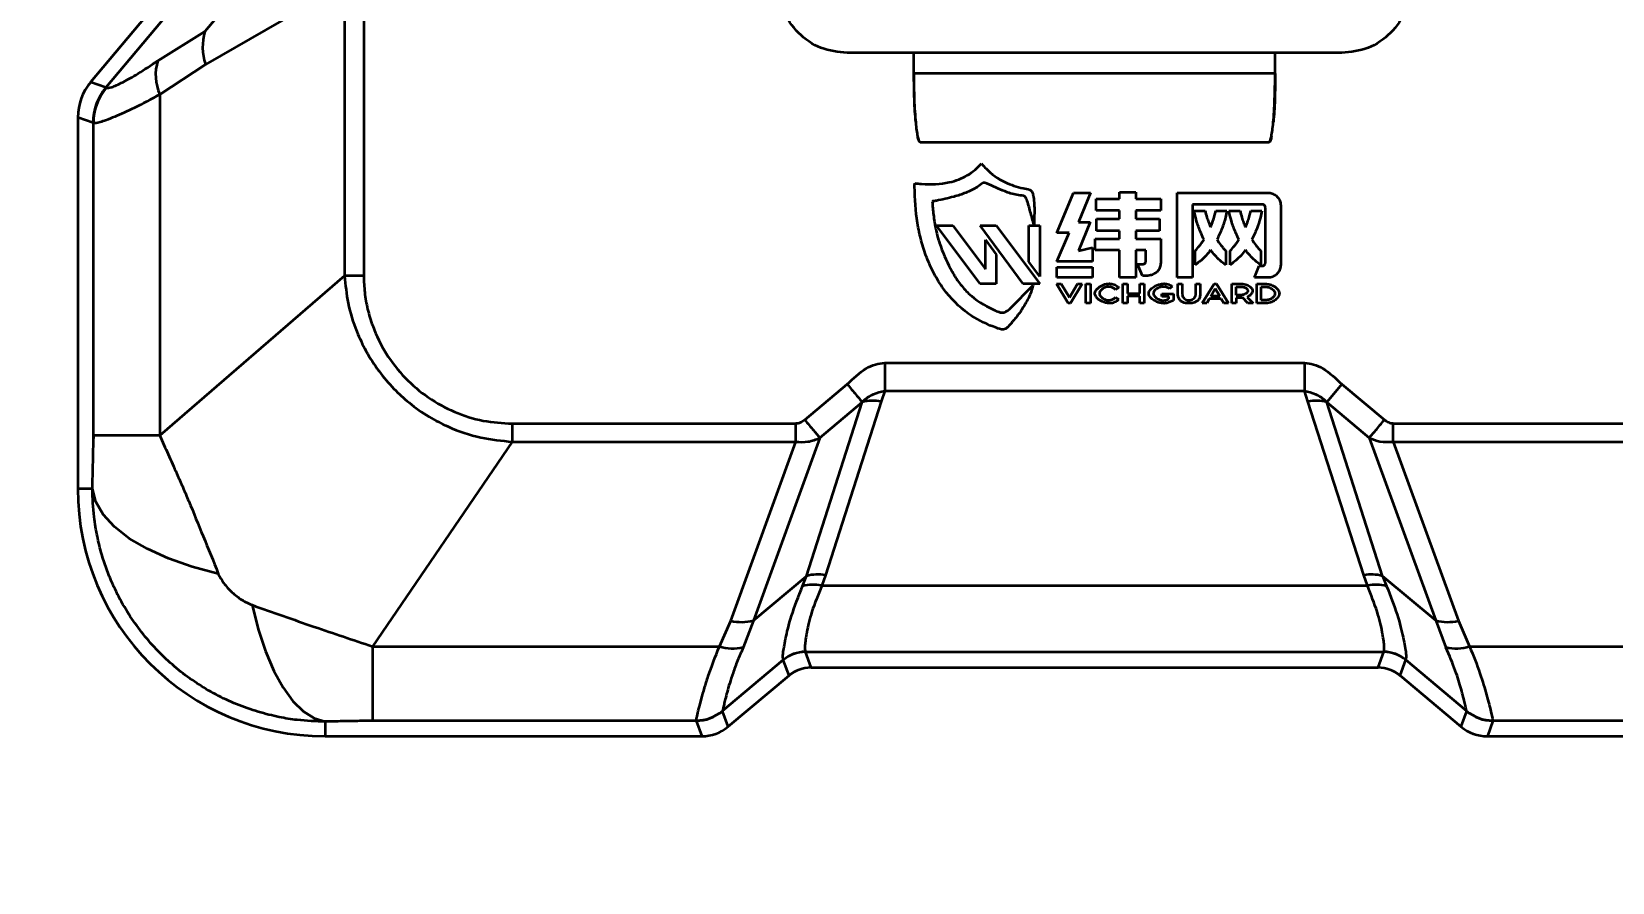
# Model space of a CAD drawing. Header units: millimetres. Extents: x 0 to 420, y 0 to 297.
# Drawn here: x 293.385 to 294.535, y 173.97 to 174.589 of the extents above; entities that cross this region are included whole.
import ezdxf

# ---------------------------------------------------------------- set-up
doc = ezdxf.new("R2010")
doc.units = ezdxf.units.MM
doc.layers.add('尺寸线层', color=150, linetype='Continuous')
doc.styles.add('SLDTEXTSTYLE2', font='TXT', dxfattribs={"width": 0.7})
doc.dimstyles.new('SLDDIMSTYLE0', dxfattribs={"dimtxt": 3.5, "dimasz": 3.302, "dimexe": 0, "dimexo": 0.0625, "dimgap": 0.875, "dimtad": 1, "dimdec": 1, "dimlfac": 100, "dimrnd": 1e-09, "dimzin": 12, "dimdsep": 46, "dimtxsty": 'SLDTEXTSTYLE2', "dimsah": 1, "dimcen": 0.09, "dimadec": 0, "dimazin": 3, "dimtfac": 1, "dimtdec": 3, "dimtofl": 0, "dimtmove": 0, "dimatfit": 3, "dimfxl": 0, "dimfrac": 2, "dimtolj": 1, "dimtzin": 12, "dimarcsym": 0})
doc.dimstyles.new('SLDDIMSTYLE2', dxfattribs={"dimtxt": 0.18, "dimasz": 3.302, "dimexe": 0, "dimexo": 0.0625, "dimgap": 0, "dimtad": 0, "dimtih": 1, "dimtoh": 1, "dimdec": 0, "dimrnd": 1e-09, "dimzin": 0, "dimdsep": 46, "dimtxsty": 'Standard', "dimsah": 1, "dimcen": 0.09, "dimadec": 0, "dimazin": 0, "dimtfac": 3.302, "dimtdec": 0, "dimtofl": 0, "dimtmove": 0, "dimatfit": 3, "dimfxl": 0, "dimfrac": 2, "dimtolj": 1, "dimtzin": 0, "dimarcsym": 0})

# ---------------------------------------------------------------- blocks, each defined once
blk = doc.blocks.new('_D')
at = {"layer": '尺寸线层'}
for p, q in [((291.9431, 202.6412), (364.6876, 202.6412)), ((363.6876, 202.6412), (363.6876, 128.5802)), ((326.1167, 128.5802), (364.6876, 128.5802))]:
    blk.add_line(p, q, dxfattribs=at)
for points in [[(363.6876, 202.6412), (363.1796, 199.3392), (364.1956, 199.3392)], [(363.6876, 128.5802), (364.1956, 131.8822), (363.1796, 131.8822)]]:
    blk.add_solid(points, dxfattribs=at)
at = {"layer": '尺寸线层', "insert": (359.1758, 158.5376), "char_height": 3.5, "attachment_point": 1, "rotation": 90, "style": 'SLDTEXTSTYLE2'}
blk.add_mtext('7406.11', dxfattribs=at)
blk = doc.blocks.new('_D_6')
at = {"layer": '尺寸线层'}
for p, q in [((91.2154, 164.9172), (91.2154, 234.1922)), ((321.3154, 165.1871), (321.3154, 234.1922)), ((321.3154, 233.1922), (91.2154, 233.1922))]:
    blk.add_line(p, q, dxfattribs=at)
for points in [[(91.2154, 233.1922), (94.5174, 232.6842), (94.5174, 233.7002)], [(321.3154, 233.1922), (318.0134, 233.7002), (318.0134, 232.6842)]]:
    blk.add_solid(points, dxfattribs=at)
at = {"layer": '尺寸线层', "insert": (205.1726, 237.704), "char_height": 3.5, "attachment_point": 1, "style": 'SLDTEXTSTYLE2'}
blk.add_mtext('23010', dxfattribs=at)
blk = doc.blocks.new('_D_7')
at = {"layer": '尺寸线层'}
for p, q in [((70.597, 160.4022), (70.597, 246.1922)), ((332.8156, 175.1167), (332.8156, 246.1922)), ((332.8156, 245.1922), (70.597, 245.1922))]:
    blk.add_line(p, q, dxfattribs=at)
for points in [[(70.597, 245.1922), (73.899, 244.6842), (73.899, 245.7002)], [(332.8156, 245.1922), (329.5136, 245.7002), (329.5136, 244.6842)]]:
    blk.add_solid(points, dxfattribs=at)
at = {"layer": '尺寸线层', "insert": (202.8758, 249.704), "char_height": 3.5, "attachment_point": 1, "style": 'SLDTEXTSTYLE2'}
blk.add_mtext('26221.85', dxfattribs=at)

msp = doc.modelspace()

# ---------------------------------------------------------------- linework, layer by layer
at = {"color": 7, "linetype": 'Continuous', "lineweight": 35}
for p, q in [((293.5488, 174.6344), (293.5108, 174.5891)), ((293.6125, 174.6237), (293.5113, 174.5652)), ((293.6125, 174.6237), (293.6125, 174.4112)), ((293.6264, 174.6237), (293.6264, 174.4112)), ((293.4725, 174.6057), (293.4277, 174.5523)), ((293.4836, 174.6017), (293.4388, 174.5483)), ((293.5108, 174.5891), (293.4765, 174.5679)), ((293.5113, 174.5652), (293.478, 174.5433)), ((294.3383, 174.5735), (293.9783, 174.5735)), ((294.0268, 174.5585), (294.0268, 174.5735)), ((294.2898, 174.5585), (294.2898, 174.5735)), ((294.2899, 174.5585), (294.2899, 174.5735)), ((293.4388, 174.5483), (293.4277, 174.5523)), ((294.2898, 174.5585), (294.0268, 174.5585)), ((293.4388, 174.5483), (293.4391, 174.5481)), ((293.478, 174.5433), (293.478, 174.295)), ((293.4183, 174.5266), (293.4183, 174.2562)), ((293.4295, 174.5226), (293.4183, 174.5266)), ((293.4295, 174.5226), (293.4297, 174.5225)), ((293.4297, 174.295), (293.4297, 174.5225)), ((294.0314, 174.5085), (294.2852, 174.5085)), ((294.2853, 174.5085), (294.2852, 174.5085)), ((294.1309, 174.4426), (294.1429, 174.4716)), ((294.1429, 174.4716), (294.1555, 174.4716)), ((294.1555, 174.4716), (294.1467, 174.4504)), ((294.1765, 174.4722), (294.1885, 174.4722)), ((294.1765, 174.4673), (294.1765, 174.4722)), ((294.1885, 174.4722), (294.1885, 174.4673)), ((294.2185, 174.4718), (294.2844, 174.4718)), ((294.2185, 174.41), (294.2185, 174.4718)), ((294.1596, 174.4589), (294.1596, 174.4673)), ((294.1596, 174.4673), (294.1765, 174.4673)), ((294.1765, 174.4589), (294.1596, 174.4589)), ((294.1765, 174.4528), (294.1765, 174.4589)), ((294.1885, 174.4673), (294.2065, 174.4673)), ((294.1885, 174.4589), (294.1885, 174.4528)), ((294.2065, 174.4589), (294.1885, 174.4589)), ((294.2065, 174.4673), (294.2065, 174.4589)), ((294.2295, 174.4633), (294.2295, 174.41)), ((294.28, 174.4633), (294.2295, 174.4633)), ((294.2307, 174.4586), (294.2389, 174.4586)), ((294.2465, 174.4586), (294.2547, 174.4586)), ((294.2561, 174.4586), (294.2643, 174.4586)), ((294.272, 174.4586), (294.2801, 174.4586)), ((294.2828, 174.4211), (294.2828, 174.4607)), ((294.2938, 174.4624), (294.2938, 174.4193)), ((294.0434, 174.448), (294.0552, 174.448)), ((294.075, 174.4055), (294.0434, 174.448)), ((294.0552, 174.448), (294.0789, 174.4161)), ((294.075, 174.448), (294.0868, 174.448)), ((294.1065, 174.4055), (294.075, 174.448)), ((294.0868, 174.448), (294.1184, 174.4055)), ((294.1105, 174.448), (294.1184, 174.448)), ((294.1105, 174.4214), (294.1105, 174.448)), ((294.1184, 174.448), (294.1184, 174.4108)), ((294.1552, 174.4504), (294.1467, 174.4295)), ((294.1467, 174.4504), (294.1552, 174.4504)), ((294.1597, 174.4528), (294.1765, 174.4528)), ((294.1597, 174.444), (294.1597, 174.4528)), ((294.1885, 174.4528), (294.2056, 174.4528)), ((294.2056, 174.4528), (294.2056, 174.444)), ((294.0789, 174.4374), (294.0868, 174.4267)), ((294.0789, 174.4161), (294.0789, 174.4374)), ((294.1398, 174.4426), (294.1309, 174.4426)), ((294.1309, 174.4217), (294.1398, 174.4426)), ((294.1588, 174.4383), (294.1765, 174.4383)), ((294.1588, 174.4299), (294.1588, 174.4383)), ((294.1765, 174.444), (294.1597, 174.444)), ((294.1765, 174.4383), (294.1765, 174.444)), ((294.1885, 174.444), (294.1885, 174.4383)), ((294.2056, 174.444), (294.1885, 174.444)), ((294.1885, 174.4383), (294.2065, 174.4383)), ((294.2065, 174.4383), (294.2065, 174.4208)), ((294.0868, 174.4267), (294.0868, 174.4055)), ((294.1467, 174.4295), (294.1569, 174.4319)), ((294.1569, 174.4319), (294.1569, 174.4217)), ((294.1765, 174.4299), (294.1588, 174.4299)), ((294.1765, 174.41), (294.1765, 174.4299)), ((294.1885, 174.4299), (294.1885, 174.41)), ((294.1957, 174.4299), (294.1885, 174.4299)), ((294.1957, 174.4222), (294.1957, 174.4299)), ((294.2316, 174.4193), (294.2316, 174.4295)), ((294.2538, 174.4295), (294.2538, 174.4193)), ((294.2571, 174.4193), (294.2571, 174.4295)), ((294.2793, 174.4295), (294.2793, 174.4193)), ((294.1184, 174.4108), (294.1105, 174.4214)), ((294.1569, 174.4217), (294.1309, 174.4217)), ((294.1309, 174.4176), (294.1569, 174.4176)), ((294.1309, 174.41), (294.1309, 174.4176)), ((294.1569, 174.4176), (294.1569, 174.41)), ((294.1897, 174.4198), (294.1931, 174.4198)), ((294.1933, 174.4114), (294.1897, 174.4198)), ((294.2747, 174.41), (294.2782, 174.4185)), ((294.2782, 174.4185), (294.28, 174.4185)), ((293.6125, 174.4112), (293.478, 174.295)), ((293.6264, 174.4112), (293.6125, 174.4112)), ((294.0868, 174.4055), (294.075, 174.4055)), ((294.1184, 174.4055), (294.1065, 174.4055)), ((294.1306, 174.4054), (294.1341, 174.4054)), ((294.1392, 174.3915), (294.1306, 174.4054)), ((294.1569, 174.41), (294.1309, 174.41)), ((294.1341, 174.4054), (294.14, 174.3955)), ((294.14, 174.3955), (294.1459, 174.4054)), ((294.1494, 174.4054), (294.1408, 174.3915)), ((294.1459, 174.4054), (294.1494, 174.4054)), ((294.152, 174.4054), (294.1553, 174.4054)), ((294.152, 174.3915), (294.152, 174.4054)), ((294.1553, 174.4054), (294.1553, 174.3915)), ((294.176, 174.4029), (294.1735, 174.4013)), ((294.1885, 174.41), (294.1765, 174.41)), ((294.179, 174.4054), (294.1822, 174.4054)), ((294.179, 174.3915), (294.179, 174.4054)), ((294.1822, 174.4054), (294.1822, 174.3985)), ((294.1914, 174.4054), (294.1945, 174.4054)), ((294.1914, 174.3985), (294.1914, 174.4054)), ((294.1971, 174.4114), (294.1933, 174.4114)), ((294.1945, 174.4054), (294.1945, 174.3915)), ((294.215, 174.4035), (294.213, 174.4019)), ((294.2295, 174.41), (294.2185, 174.41)), ((294.219, 174.4054), (294.2222, 174.4054)), ((294.219, 174.3971), (294.219, 174.4054)), ((294.2222, 174.4054), (294.2222, 174.3977)), ((294.232, 174.4054), (294.2351, 174.4054)), ((294.232, 174.3977), (294.232, 174.4054)), ((294.2351, 174.4054), (294.2351, 174.3971)), ((294.2366, 174.3915), (294.2454, 174.4054)), ((294.243, 174.3965), (294.2462, 174.402)), ((294.2454, 174.4054), (294.247, 174.4054)), ((294.2462, 174.402), (294.2494, 174.3965)), ((294.247, 174.4054), (294.2558, 174.3915)), ((294.2582, 174.4054), (294.2662, 174.4054)), ((294.2582, 174.3915), (294.2582, 174.4054)), ((294.2614, 174.3973), (294.2614, 174.4034)), ((294.2614, 174.4034), (294.2657, 174.4034)), ((294.2844, 174.41), (294.2747, 174.41)), ((294.2765, 174.4054), (294.2835, 174.4054)), ((294.2765, 174.3915), (294.2765, 174.4054)), ((294.2796, 174.3936), (294.2796, 174.4032)), ((294.2796, 174.4032), (294.2835, 174.4032)), ((294.1408, 174.3915), (294.1392, 174.3915)), ((294.1553, 174.3915), (294.152, 174.3915)), ((294.1735, 174.3955), (294.176, 174.394)), ((294.1822, 174.3915), (294.179, 174.3915)), ((294.1822, 174.3985), (294.1914, 174.3985)), ((294.1822, 174.3964), (294.1822, 174.3915)), ((294.1914, 174.3964), (294.1822, 174.3964)), ((294.1914, 174.3915), (294.1914, 174.3964)), ((294.1945, 174.3915), (294.1914, 174.3915)), ((294.2072, 174.3983), (294.2157, 174.3983)), ((294.2072, 174.3963), (294.2072, 174.3983)), ((294.2124, 174.3963), (294.2072, 174.3963)), ((294.2124, 174.3946), (294.2124, 174.3963)), ((294.2157, 174.3983), (294.2157, 174.3934)), ((294.24, 174.3915), (294.2366, 174.3915)), ((294.2418, 174.3946), (294.24, 174.3915)), ((294.2506, 174.3946), (294.2418, 174.3946)), ((294.2494, 174.3965), (294.243, 174.3965)), ((294.2524, 174.3915), (294.2506, 174.3946)), ((294.2558, 174.3915), (294.2524, 174.3915)), ((294.2614, 174.3915), (294.2582, 174.3915)), ((294.2651, 174.3973), (294.2614, 174.3973)), ((294.2614, 174.3953), (294.2614, 174.3915)), ((294.2652, 174.3953), (294.2614, 174.3953)), ((294.2699, 174.3915), (294.2661, 174.3954)), ((294.2693, 174.3958), (294.2738, 174.3915)), ((294.2738, 174.3915), (294.2699, 174.3915)), ((294.2841, 174.3915), (294.2765, 174.3915)), ((294.2838, 174.3936), (294.2796, 174.3936)), ((294.0056, 174.3479), (294.0056, 174.3276)), ((294.0056, 174.3479), (294.3111, 174.3479)), ((294.3111, 174.3479), (294.3111, 174.3276)), ((293.9474, 174.3064), (293.9784, 174.3324)), ((294.3383, 174.3324), (294.3273, 174.3193)), ((294.3383, 174.3324), (294.3693, 174.3064)), ((294.0056, 174.3276), (294.0031, 174.3199)), ((294.0056, 174.3276), (294.3111, 174.3276)), ((294.3136, 174.3199), (294.3111, 174.3276)), ((293.9487, 174.1928), (293.9893, 174.3193)), ((293.9584, 174.2933), (293.9893, 174.3193)), ((294.0031, 174.3199), (293.9624, 174.1934)), ((294.3542, 174.1934), (294.3136, 174.3199)), ((294.3273, 174.3193), (294.3583, 174.2933)), ((294.368, 174.1928), (294.3273, 174.3193)), ((293.7345, 174.3037), (293.7345, 174.2905)), ((293.7345, 174.3037), (293.9409, 174.3037)), ((293.9409, 174.2905), (293.9409, 174.3037)), ((294.3757, 174.3037), (294.5822, 174.3037)), ((293.7345, 174.2905), (293.6329, 174.1416)), ((293.7345, 174.2905), (293.9409, 174.2905)), ((293.8935, 174.1602), (293.9409, 174.2905)), ((293.9584, 174.2933), (293.91, 174.1603)), ((294.3583, 174.2933), (294.4067, 174.1603)), ((294.3757, 174.2905), (294.5822, 174.2905)), ((294.3757, 174.2905), (294.4232, 174.1602)), ((293.429, 174.2562), (293.4183, 174.2562)), ((293.91, 174.1603), (293.9487, 174.1928)), ((293.9458, 174.1855), (293.9487, 174.1928)), ((293.9624, 174.1934), (293.9598, 174.1858)), ((293.9598, 174.1858), (294.3569, 174.1858)), ((294.3569, 174.1858), (294.3542, 174.1934)), ((294.4067, 174.1603), (294.368, 174.1928)), ((294.368, 174.1928), (294.3709, 174.1855)), ((293.8853, 174.1416), (293.8935, 174.1602)), ((293.91, 174.1603), (293.9026, 174.1408)), ((294.4067, 174.1603), (294.4141, 174.1408)), ((294.4232, 174.1602), (294.4313, 174.1416)), ((293.6329, 174.1416), (293.8853, 174.1416)), ((293.6329, 174.1416), (293.6329, 174.0873)), ((293.9478, 174.1377), (294.3688, 174.1377)), ((293.9478, 174.1377), (293.9479, 174.1376)), ((293.952, 174.1262), (293.9479, 174.1376)), ((294.3647, 174.1262), (294.3688, 174.1376)), ((294.3688, 174.1377), (294.3688, 174.1376)), ((294.4313, 174.1416), (294.6837, 174.1416)), ((293.8876, 174.0947), (293.9318, 174.1317)), ((293.9318, 174.1317), (293.9318, 174.1318)), ((293.936, 174.1203), (293.9318, 174.1317)), ((293.952, 174.1262), (294.3647, 174.1262)), ((294.3807, 174.1203), (294.3848, 174.1317)), ((294.3849, 174.1318), (294.3848, 174.1317)), ((294.3848, 174.1317), (294.429, 174.0947)), ((293.8917, 174.0832), (293.936, 174.1203)), ((294.3807, 174.1203), (294.425, 174.0832)), ((293.8876, 174.0943), (293.8876, 174.0947)), ((293.8917, 174.0832), (293.8876, 174.0943)), ((294.429, 174.0943), (294.425, 174.0832)), ((294.429, 174.0947), (294.429, 174.0943)), ((293.5983, 174.0868), (293.5983, 174.0762)), ((293.8684, 174.0873), (293.6329, 174.0873)), ((293.8684, 174.0873), (293.8684, 174.0877)), ((293.8684, 174.0873), (293.8724, 174.0762)), ((294.4483, 174.0873), (294.4442, 174.0762)), ((294.4483, 174.0877), (294.4483, 174.0873)), ((294.6837, 174.0873), (294.4483, 174.0873)), ((293.5983, 174.0762), (293.8724, 174.0762)), ((294.4442, 174.0762), (294.7183, 174.0762))]:
    msp.add_line(p, q, dxfattribs=at)
at = {"color": 7, "linetype": 'Continuous', "lineweight": 35, "flags": 128}
for points in [[(293.5206, 174.1945), (293.5017, 174.1995), (293.4844, 174.2055), (293.469, 174.2125), (293.4558, 174.2202), (293.445, 174.2286), (293.4369, 174.2375), (293.4315, 174.2468), (293.429, 174.2562)], [(293.5452, 174.1717), (293.5497, 174.1541), (293.555, 174.138), (293.5611, 174.1238), (293.5678, 174.1116), (293.5749, 174.1017), (293.5825, 174.0941), (293.5904, 174.0892), (293.5983, 174.0868)]]:
    msp.add_lwpolyline(points, dxfattribs=at)
at = {"color": 7, "linetype": 'Continuous', "lineweight": 35}
for centre, radius, start, end in [((293.5493, 174.578), 0.0401, 163.9657, 198.5164), ((293.5104, 174.5576), 0.0354, 163.0377, 203.8627), ((293.4695, 174.5225), 0.0401, 140.0586, 179.9414), ((293.4698, 174.5224), 0.0401, 140.0076, 179.8731), ((293.9974, 174.2902), 0.0302, 79.2033, 105.5504), ((294.3192, 174.2902), 0.0302, 74.4498, 100.7965), ((293.5983, 174.2562), 0.18, 180, 270), ((293.9533, 174.1573), 0.0292, 77.3355, 105.0062), ((293.9568, 174.1637), 0.0302, 79.2034, 105.5503), ((294.3599, 174.1637), 0.0302, 74.4497, 100.7966), ((294.3633, 174.1573), 0.0292, 74.9938, 102.6645), ((293.9015, 174.1956), 0.0363, 257.3368, 283.5701), ((294.4152, 174.1956), 0.0363, 256.4299, 282.6632), ((293.8954, 174.1731), 0.033, 252.1572, 282.5019), ((293.9479, 174.1126), 0.025, 90.0933, 129.9643), ((293.9479, 174.1125), 0.025, 90.0586, 129.9414), ((294.3688, 174.1126), 0.025, 50.0357, 89.9067), ((294.3688, 174.1125), 0.025, 50.0586, 89.9414), ((294.4212, 174.1731), 0.033, 257.4981, 287.8428), ((293.8684, 174.1177), 0.03, 269.859, 309.7499), ((293.8683, 174.1174), 0.03, 270.0586, 309.9414), ((294.4482, 174.1177), 0.03, 230.2501, 270.141), ((294.4483, 174.1174), 0.03, 230.0586, 269.9414)]:
    msp.add_arc(centre, radius, start, end, dxfattribs=at)
for centre, major_axis, start_param, end_param in [((293.4584, 174.5266), (-0.0376, 0.0137), 5.934618, 6.631752), ((293.952, 174.1011), (-0.0086, 0.0235), 5.934618, 6.631752), ((294.3646, 174.1011), (-0.0086, -0.0235), 2.793026, 3.49016), ((293.8724, 174.1062), (-0.0103, 0.0282), 2.793026, 3.49016), ((294.4443, 174.1062), (-0.0103, -0.0282), 5.934618, 6.631752)]:
    msp.add_ellipse(centre, major_axis=major_axis, ratio=0.998448, start_param=start_param, end_param=end_param, dxfattribs=at)
for points in [[(293.9783, 174.5735), (293.9718, 174.5742), (293.9587, 174.5757), (293.9421, 174.5873), (293.9306, 174.6038), (293.9291, 174.6169), (293.9283, 174.6235)], [(294.3883, 174.6235), (294.3876, 174.6169), (294.3861, 174.6038), (294.3745, 174.5873), (294.358, 174.5757), (294.3449, 174.5742), (294.3383, 174.5735)]]:
    msp.add_open_spline(points, degree=3, dxfattribs=at)
for points, knots in [([(293.4391, 174.5481), (293.44, 174.5481), (293.4419, 174.548), (293.4505, 174.5518), (293.4619, 174.5581), (293.4716, 174.5646), (293.4765, 174.5679)], [0, 0, 0, 0, 0.267138, 0.52122, 0.755952, 1, 1, 1, 1]), ([(294.0268, 174.5585), (294.0268, 174.5521), (294.0269, 174.5424), (294.0275, 174.5307), (294.0283, 174.5208), (294.0292, 174.5137), (294.0304, 174.5092), (294.031, 174.5088), (294.0314, 174.5085)], [0, 0, 0, 0, 0.242279, 0.369203, 0.49965, 0.729414, 0.842683, 1, 1, 1, 1]), ([(294.0282, 174.5231), (294.028, 174.5256), (294.0276, 174.5307), (294.027, 174.5424), (294.0269, 174.5521), (294.0269, 174.5585)], [0, 0, 0, 0, 0.261071, 0.515092, 1, 1, 1, 1]), ([(294.2852, 174.5085), (294.2855, 174.5088), (294.2862, 174.5092), (294.2873, 174.5137), (294.2883, 174.5208), (294.289, 174.5307), (294.2896, 174.5424), (294.2897, 174.5521), (294.2898, 174.5585)], [0, 0, 0, 0, 0.157309, 0.270586, 0.50035, 0.630794, 0.757716, 1, 1, 1, 1]), ([(294.2899, 174.5585), (294.2898, 174.5521), (294.2897, 174.5424), (294.2891, 174.5307), (294.2887, 174.5256), (294.2885, 174.5231)], [0, 0, 0, 0, 0.484898, 0.738922, 1, 1, 1, 1]), ([(293.478, 174.5433), (293.4716, 174.5398), (293.459, 174.5331), (293.4442, 174.5265), (293.4332, 174.5224), (293.4309, 174.5224), (293.4297, 174.5225)], [0, 0, 0, 0, 0.245129, 0.480308, 0.739086, 1, 1, 1, 1]), ([(294.0315, 174.5085), (294.0311, 174.5087), (294.0305, 174.5092), (294.0298, 174.5118), (294.0296, 174.5129)], [0, 0, 0, 0, 0.581362, 1, 1, 1, 1]), ([(294.2872, 174.5129), (294.2869, 174.5118), (294.2863, 174.5092), (294.2856, 174.5087), (294.2853, 174.5085)], [0, 0, 0, 0, 0.4186064, 1, 1, 1, 1]), ([(294.0275, 174.4787), (294.0291, 174.4785), (294.0375, 174.4778), (294.0485, 174.478), (294.0617, 174.4819), (294.0698, 174.4866), (294.0745, 174.4915), (294.076, 174.493)], [0, 0, 0, 0, 0.095059, 0.477947, 0.614031, 0.878763, 1, 1, 1, 1]), ([(294.076, 174.493), (294.0771, 174.4918), (294.0819, 174.4863), (294.0919, 174.4789), (294.1019, 174.4762), (294.1064, 174.475)], [0, 0, 0, 0, 0.1389856, 0.6119172, 1, 1, 1, 1]), ([(294.0273, 174.4762), (294.0273, 174.4764), (294.0273, 174.4768), (294.0274, 174.4777), (294.0275, 174.4783), (294.0275, 174.4787)], [0, 0, 0, 0, 0.252501, 0.504816, 1, 1, 1, 1]), ([(294.0892, 174.3726), (294.0877, 174.3732), (294.0797, 174.3759), (294.0645, 174.3838), (294.0504, 174.398), (294.0414, 174.4127), (294.036, 174.4245), (294.032, 174.4369), (294.0283, 174.4541), (294.0277, 174.4673), (294.0273, 174.4762)], [0, 0, 0, 0, 0.03865, 0.194338, 0.392706, 0.493149, 0.593544, 0.693896, 0.794211, 1, 1, 1, 1]), ([(294.0769, 174.4787), (294.0756, 174.4777), (294.0717, 174.475), (294.0647, 174.4716), (294.0547, 174.4684), (294.0475, 174.4668), (294.0433, 174.466)], [0, 0, 0, 0, 0.137822, 0.39048, 0.642641, 1, 1, 1, 1]), ([(294.08, 174.4786), (294.0796, 174.4787), (294.0788, 174.479), (294.0779, 174.479), (294.0773, 174.4789), (294.077, 174.4788), (294.0769, 174.4787)], [0, 0, 0, 0, 0.465921, 0.719479, 0.884635, 1, 1, 1, 1]), ([(294.1067, 174.4695), (294.105, 174.4697), (294.1003, 174.4702), (294.0913, 174.4732), (294.0843, 174.4765), (294.08, 174.4786)], [0, 0, 0, 0, 0.177002, 0.501951, 1, 1, 1, 1]), ([(294.1064, 174.475), (294.1081, 174.4748), (294.1102, 174.4745), (294.1123, 174.4733), (294.1132, 174.4719), (294.1143, 174.4673), (294.1147, 174.4593), (294.1144, 174.4521), (294.1143, 174.4485)], [0, 0, 0, 0, 0.160025, 0.196998, 0.234195, 0.311686, 0.649476, 1, 1, 1, 1]), ([(294.2844, 174.4718), (294.2855, 174.4717), (294.2877, 174.4715), (294.2905, 174.4698), (294.2926, 174.4674), (294.2937, 174.4648), (294.2938, 174.463), (294.2938, 174.4624)], [0, 0, 0, 0, 0.220827, 0.440436, 0.651052, 0.864309, 1, 1, 1, 1]), ([(294.0433, 174.466), (294.0428, 174.4659), (294.0421, 174.4657), (294.0411, 174.4656), (294.0405, 174.4656), (294.0402, 174.4655)], [0, 0, 0, 0, 0.400257, 0.699592, 1, 1, 1, 1]), ([(294.0402, 174.4655), (294.0403, 174.4639), (294.0407, 174.4589), (294.0415, 174.4517), (294.043, 174.4439), (294.0442, 174.4395), (294.0448, 174.4373)], [0, 0, 0, 0, 0.174669, 0.524102, 0.761562, 1, 1, 1, 1]), ([(294.109, 174.4669), (294.1088, 174.4673), (294.1084, 174.4682), (294.1077, 174.469), (294.1071, 174.4694), (294.1068, 174.4695), (294.1067, 174.4695)], [0, 0, 0, 0, 0.414045, 0.74912, 0.885678, 1, 1, 1, 1]), ([(294.1143, 174.4485), (294.1138, 174.4501), (294.1129, 174.4533), (294.1112, 174.4594), (294.1099, 174.464), (294.109, 174.4669)], [0, 0, 0, 0, 0.261065, 0.522123, 1, 1, 1, 1]), ([(294.238, 174.4377), (294.2373, 174.4392), (294.2353, 174.4433), (294.2327, 174.4502), (294.2314, 174.4558), (294.2307, 174.4586)], [0, 0, 0, 0, 0.225098, 0.610129, 1, 1, 1, 1]), ([(294.2389, 174.4586), (294.2392, 174.457), (294.2399, 174.4541), (294.2414, 174.4502), (294.2423, 174.4478), (294.2427, 174.4466)], [0, 0, 0, 0, 0.397021, 0.698347, 1, 1, 1, 1]), ([(294.2427, 174.4466), (294.2433, 174.4482), (294.2444, 174.4509), (294.2458, 174.4549), (294.2463, 174.4574), (294.2465, 174.4586)], [0, 0, 0, 0, 0.396668, 0.697235, 1, 1, 1, 1]), ([(294.2547, 174.4586), (294.2544, 174.457), (294.2535, 174.4525), (294.2511, 174.4455), (294.2487, 174.4403), (294.2475, 174.4377)], [0, 0, 0, 0, 0.225279, 0.610555, 1, 1, 1, 1]), ([(294.2634, 174.4377), (294.2627, 174.4392), (294.2607, 174.4433), (294.258, 174.4502), (294.2568, 174.4558), (294.2561, 174.4586)], [0, 0, 0, 0, 0.225097, 0.610128, 1, 1, 1, 1]), ([(294.2643, 174.4586), (294.2647, 174.457), (294.2653, 174.4541), (294.2667, 174.4501), (294.2677, 174.4478), (294.2681, 174.4466)], [0, 0, 0, 0, 0.397481, 0.698479, 1, 1, 1, 1]), ([(294.2681, 174.4466), (294.2688, 174.4481), (294.2699, 174.4508), (294.2712, 174.4549), (294.2717, 174.4574), (294.272, 174.4586)], [0, 0, 0, 0, 0.395845, 0.696793, 1, 1, 1, 1]), ([(294.2801, 174.4586), (294.2798, 174.457), (294.2788, 174.4525), (294.2765, 174.4455), (294.2741, 174.4403), (294.2728, 174.4377)], [0, 0, 0, 0, 0.22528, 0.610558, 1, 1, 1, 1]), ([(294.2828, 174.4607), (294.2827, 174.461), (294.2827, 174.4616), (294.2822, 174.4624), (294.2815, 174.463), (294.2808, 174.4633), (294.2803, 174.4633), (294.28, 174.4633)], [0, 0, 0, 0, 0.2159086, 0.4316794, 0.6427485, 0.8361363, 1, 1, 1, 1]), ([(294.0448, 174.4373), (294.0453, 174.4358), (294.048, 174.4279), (294.0527, 174.4171), (294.0599, 174.4058), (294.0689, 174.3953), (294.0793, 174.3892), (294.0876, 174.3853), (294.0902, 174.3844), (294.0923, 174.3845), (294.0953, 174.3859), (294.1023, 174.3929), (294.1087, 174.3995), (294.1136, 174.4045)], [0, 0, 0, 0, 0.0481692, 0.2413794, 0.3378802, 0.4339156, 0.6397005, 0.6757973, 0.7018074, 0.7183687, 0.7348884, 0.7963552, 1, 1, 1, 1]), ([(294.2316, 174.4295), (294.2327, 174.4308), (294.2345, 174.4327), (294.2365, 174.4355), (294.2375, 174.4369), (294.238, 174.4377)], [0, 0, 0, 0, 0.482099, 0.740834, 1, 1, 1, 1]), ([(294.2475, 174.4377), (294.2484, 174.4363), (294.2498, 174.4342), (294.252, 174.4315), (294.2532, 174.4302), (294.2538, 174.4295)], [0, 0, 0, 0, 0.48414, 0.741719, 1, 1, 1, 1]), ([(294.2571, 174.4295), (294.2582, 174.4308), (294.2599, 174.4327), (294.2619, 174.4354), (294.2629, 174.4369), (294.2634, 174.4377)], [0, 0, 0, 0, 0.484106, 0.741689, 1, 1, 1, 1]), ([(294.2728, 174.4377), (294.2738, 174.4363), (294.2752, 174.4342), (294.2774, 174.4315), (294.2786, 174.4302), (294.2793, 174.4295)], [0, 0, 0, 0, 0.481223, 0.740091, 1, 1, 1, 1]), ([(294.2427, 174.4301), (294.2417, 174.4287), (294.2396, 174.4261), (294.2359, 174.4224), (294.233, 174.4204), (294.2316, 174.4193)], [0, 0, 0, 0, 0.322168, 0.658364, 1, 1, 1, 1]), ([(294.2538, 174.4193), (294.2524, 174.4203), (294.2497, 174.4223), (294.246, 174.4259), (294.2438, 174.4287), (294.2427, 174.4301)], [0, 0, 0, 0, 0.3238446, 0.659773, 1, 1, 1, 1]), ([(294.2681, 174.4301), (294.2671, 174.4287), (294.265, 174.4261), (294.2613, 174.4224), (294.2585, 174.4204), (294.2571, 174.4193)], [0, 0, 0, 0, 0.323586, 0.659323, 1, 1, 1, 1]), ([(294.2793, 174.4193), (294.2779, 174.4203), (294.2751, 174.4223), (294.2714, 174.4259), (294.2692, 174.4287), (294.2681, 174.4301)], [0, 0, 0, 0, 0.322508, 0.65906, 1, 1, 1, 1]), ([(294.1931, 174.4198), (294.1935, 174.4199), (294.1941, 174.4199), (294.1949, 174.4203), (294.1954, 174.4209), (294.1957, 174.4216), (294.1957, 174.422), (294.1957, 174.4222)], [0, 0, 0, 0, 0.272758, 0.457842, 0.644353, 0.8509, 1, 1, 1, 1]), ([(294.2065, 174.4208), (294.2064, 174.4197), (294.2062, 174.4176), (294.2045, 174.4148), (294.2021, 174.4127), (294.1995, 174.4116), (294.1978, 174.4115), (294.1971, 174.4114)], [0, 0, 0, 0, 0.2182785, 0.4351494, 0.6441626, 0.864466, 1, 1, 1, 1]), ([(294.28, 174.4185), (294.2804, 174.4185), (294.281, 174.4186), (294.2819, 174.4191), (294.2825, 174.4198), (294.2827, 174.4205), (294.2828, 174.421), (294.2828, 174.4211)], [0, 0, 0, 0, 0.23459, 0.46963, 0.6837, 0.878789, 1, 1, 1, 1]), ([(294.2938, 174.4193), (294.2937, 174.4183), (294.2935, 174.4161), (294.2919, 174.4134), (294.2895, 174.4112), (294.2869, 174.4101), (294.2851, 174.41), (294.2844, 174.41)], [0, 0, 0, 0, 0.217033, 0.432668, 0.640579, 0.859649, 1, 1, 1, 1]), ([(293.6125, 174.4112), (293.6132, 174.4046), (293.6145, 174.3907), (293.6203, 174.3725), (293.6281, 174.3559), (293.6371, 174.3419), (293.6478, 174.3293), (293.6599, 174.3181), (293.6732, 174.3088), (293.6906, 174.2998), (293.7109, 174.2928), (293.7268, 174.2913), (293.7345, 174.2905)], [0, 0, 0, 0, 0.105818, 0.221247, 0.303726, 0.397637, 0.486458, 0.56599, 0.660847, 0.744444, 0.877991, 1, 1, 1, 1]), ([(293.6264, 174.4112), (293.6266, 174.4072), (293.6269, 174.3991), (293.6291, 174.3869), (293.6337, 174.3717), (293.6421, 174.3543), (293.6561, 174.3366), (293.673, 174.3222), (293.6923, 174.3117), (293.7131, 174.305), (293.7274, 174.3041), (293.7345, 174.3037)], [0, 0, 0, 0, 0.070722, 0.143758, 0.21913, 0.352151, 0.485358, 0.616819, 0.745052, 0.874872, 1, 1, 1, 1]), ([(294.1136, 174.4045), (294.1131, 174.4029), (294.1119, 174.398), (294.1078, 174.3905), (294.1023, 174.3818), (294.0975, 174.3766), (294.0951, 174.374)], [0, 0, 0, 0, 0.138868, 0.417722, 0.706333, 1, 1, 1, 1]), ([(294.176, 174.394), (294.175, 174.3933), (294.1731, 174.3918), (294.1696, 174.3911), (294.1657, 174.3917), (294.1624, 174.3932), (294.16, 174.3951), (294.159, 174.3967), (294.1585, 174.3981), (294.1587, 174.3995), (294.1595, 174.4011), (294.1615, 174.4031), (294.1648, 174.405), (294.1689, 174.4059), (294.1726, 174.4052), (294.1748, 174.4039), (294.1758, 174.4031), (294.176, 174.4029)], [0, 0, 0, 0, 0.08519, 0.168963, 0.246186, 0.360946, 0.418211, 0.462463, 0.491745, 0.521214, 0.557381, 0.617071, 0.720017, 0.827682, 0.905205, 0.982624, 1, 1, 1, 1]), ([(294.1735, 174.4013), (294.1729, 174.4018), (294.1717, 174.4028), (294.1695, 174.4034), (294.167, 174.4033), (294.1648, 174.4023), (294.1631, 174.401), (294.1622, 174.3998), (294.1619, 174.3988), (294.162, 174.3977), (294.1625, 174.3966), (294.1639, 174.3952), (294.1661, 174.3939), (294.1688, 174.3934), (294.1712, 174.3939), (294.1726, 174.3947), (294.1733, 174.3954), (294.1735, 174.3955)], [0, 0, 0, 0, 0.079836, 0.158698, 0.232948, 0.337554, 0.41275, 0.456024, 0.489191, 0.522624, 0.56103, 0.622793, 0.723203, 0.826712, 0.901133, 0.975506, 1, 1, 1, 1]), ([(294.2157, 174.3934), (294.2141, 174.3926), (294.2115, 174.3912), (294.2067, 174.3912), (294.2028, 174.3926), (294.1999, 174.3945), (294.1985, 174.3962), (294.1978, 174.3975), (294.1977, 174.3988), (294.1981, 174.4), (294.1992, 174.4017), (294.2019, 174.4038), (294.2057, 174.4054), (294.2099, 174.4058), (294.2129, 174.4049), (294.2145, 174.4039), (294.215, 174.4035)], [0, 0, 0, 0, 0.120432, 0.213162, 0.331684, 0.413005, 0.455865, 0.488872, 0.514902, 0.540892, 0.583063, 0.658706, 0.781016, 0.867724, 0.954736, 1, 1, 1, 1]), ([(294.213, 174.4019), (294.2122, 174.4023), (294.2108, 174.4032), (294.2083, 174.4035), (294.2058, 174.403), (294.2037, 174.402), (294.2021, 174.4008), (294.2014, 174.3997), (294.2011, 174.3987), (294.2011, 174.3978), (294.2017, 174.3966), (294.2031, 174.3952), (294.2053, 174.3939), (294.208, 174.3932), (294.2105, 174.3936), (294.2118, 174.3943), (294.2124, 174.3946)], [0, 0, 0, 0, 0.08987, 0.176538, 0.263027, 0.362446, 0.423179, 0.470099, 0.500982, 0.532068, 0.57022, 0.633522, 0.742023, 0.836258, 0.931198, 1, 1, 1, 1]), ([(294.2657, 174.4034), (294.2661, 174.4033), (294.2668, 174.4032), (294.2676, 174.4029), (294.2682, 174.4026), (294.2686, 174.4023), (294.269, 174.402), (294.2694, 174.4016), (294.2697, 174.401), (294.2699, 174.4005), (294.2699, 174.4002), (294.2698, 174.3998), (294.2696, 174.3995), (294.2693, 174.3991), (294.269, 174.3988), (294.2687, 174.3985), (294.2683, 174.3983), (294.268, 174.3981), (294.2676, 174.3979), (294.2672, 174.3977), (294.2668, 174.3976), (294.2664, 174.3975), (294.2661, 174.3974), (294.2656, 174.3973), (294.2653, 174.3973), (294.2651, 174.3973)], [0, 0, 0, 0, 0.104931, 0.188559, 0.230252, 0.271948, 0.313654, 0.355384, 0.425825, 0.468883, 0.490273, 0.510955, 0.563746, 0.591003, 0.644663, 0.671402, 0.698138, 0.751654, 0.778385, 0.805115, 0.858613, 0.885344, 0.912077, 0.955815, 1, 1, 1, 1]), ([(294.2662, 174.4054), (294.2669, 174.4053), (294.2688, 174.4051), (294.2709, 174.404), (294.2724, 174.4026), (294.2731, 174.4016), (294.2733, 174.4005), (294.2731, 174.3993), (294.2724, 174.3979), (294.2711, 174.3966), (294.2699, 174.3961), (294.2693, 174.3958)], [0, 0, 0, 0, 0.1479738, 0.3534631, 0.4502059, 0.5301426, 0.5919075, 0.6536295, 0.7509391, 0.887099, 1, 1, 1, 1]), ([(294.2835, 174.4054), (294.2843, 174.4053), (294.2866, 174.4051), (294.2894, 174.4036), (294.2915, 174.4017), (294.2926, 174.4001), (294.2929, 174.3986), (294.2927, 174.3971), (294.2917, 174.3953), (294.2896, 174.3933), (294.2869, 174.3918), (294.2849, 174.3916), (294.2841, 174.3915)], [0, 0, 0, 0, 0.103068, 0.272975, 0.380129, 0.450745, 0.504132, 0.557726, 0.630958, 0.750137, 0.907593, 1, 1, 1, 1]), ([(294.2835, 174.4032), (294.2841, 174.4032), (294.2856, 174.403), (294.2874, 174.4019), (294.2888, 174.4006), (294.2895, 174.3995), (294.2897, 174.3984), (294.2895, 174.3974), (294.2887, 174.3961), (294.2873, 174.3948), (294.2855, 174.3938), (294.2843, 174.3937), (294.2838, 174.3936)], [0, 0, 0, 0, 0.1075224, 0.2690228, 0.3804701, 0.4521632, 0.5086198, 0.5651881, 0.646662, 0.7753631, 0.9104849, 1, 1, 1, 1]), ([(294.2351, 174.3971), (294.2351, 174.3967), (294.235, 174.3956), (294.2342, 174.3941), (294.2328, 174.3927), (294.2306, 174.3916), (294.2275, 174.3912), (294.2242, 174.3914), (294.2216, 174.3925), (294.22, 174.394), (294.2192, 174.3956), (294.2191, 174.3967), (294.219, 174.3971)], [0, 0, 0, 0, 0.057396, 0.142461, 0.228893, 0.320305, 0.471061, 0.658867, 0.756094, 0.853964, 0.944424, 1, 1, 1, 1]), ([(294.2222, 174.3977), (294.2222, 174.3973), (294.2223, 174.3965), (294.2231, 174.3953), (294.2243, 174.3943), (294.2259, 174.3935), (294.2277, 174.3934), (294.2294, 174.394), (294.2307, 174.3949), (294.2316, 174.3961), (294.2319, 174.397), (294.232, 174.3975), (294.232, 174.3977)], [0, 0, 0, 0, 0.075155, 0.16832, 0.291124, 0.415852, 0.54785, 0.661465, 0.788026, 0.890381, 0.967538, 1, 1, 1, 1]), ([(294.2661, 174.3954), (294.2661, 174.3953), (294.2659, 174.3953), (294.2656, 174.3953), (294.2654, 174.3953), (294.2652, 174.3953)], [0, 0, 0, 0, 0.253407, 0.506797, 1, 1, 1, 1]), ([(294.0951, 174.374), (294.0946, 174.3735), (294.0938, 174.3727), (294.0922, 174.3722), (294.0907, 174.3722), (294.0897, 174.3725), (294.0892, 174.3726)], [0, 0, 0, 0, 0.3194529, 0.5431105, 0.7663107, 1, 1, 1, 1]), ([(293.9784, 174.3324), (293.9827, 174.3366), (293.9888, 174.3424), (293.9986, 174.3472), (294.0033, 174.3477), (294.0056, 174.3479)], [0, 0, 0, 0, 0.558619, 0.78934, 1, 1, 1, 1]), ([(294.3111, 174.3479), (294.3133, 174.3477), (294.318, 174.3472), (294.3278, 174.3425), (294.3339, 174.3366), (294.3383, 174.3324)], [0, 0, 0, 0, 0.209288, 0.438923, 1, 1, 1, 1]), ([(293.9784, 174.3324), (293.9794, 174.3311), (293.9816, 174.3285), (293.9847, 174.3248), (293.9874, 174.3216), (293.9887, 174.32), (293.9893, 174.3193)], [0, 0, 0, 0, 0.245848, 0.5, 0.754152, 1, 1, 1, 1]), ([(293.9893, 174.3193), (293.9906, 174.3206), (293.993, 174.3229), (293.9985, 174.326), (294.0028, 174.327), (294.0056, 174.3276)], [0, 0, 0, 0, 0.294463, 0.5478516, 1, 1, 1, 1]), ([(294.3111, 174.3276), (294.3138, 174.327), (294.3181, 174.326), (294.3236, 174.3229), (294.326, 174.3206), (294.3273, 174.3193)], [0, 0, 0, 0, 0.4521486, 0.7055371, 1, 1, 1, 1]), ([(293.9474, 174.3064), (293.9464, 174.3057), (293.9449, 174.3046), (293.9426, 174.3038), (293.9415, 174.3037), (293.9409, 174.3037)], [0, 0, 0, 0, 0.521782, 0.769325, 1, 1, 1, 1]), ([(293.9474, 174.3064), (293.9485, 174.3051), (293.9507, 174.3025), (293.9538, 174.2988), (293.9565, 174.2956), (293.9578, 174.2941), (293.9584, 174.2933)], [0, 0, 0, 0, 0.245849, 0.500001, 0.754152, 1, 1, 1, 1]), ([(294.3583, 174.2933), (294.3589, 174.2941), (294.3602, 174.2956), (294.3629, 174.2988), (294.366, 174.3025), (294.3682, 174.3051), (294.3693, 174.3064)], [0, 0, 0, 0, 0.245847, 0.499999, 0.754151, 1, 1, 1, 1]), ([(294.3757, 174.3037), (294.3752, 174.3037), (294.374, 174.3038), (294.3718, 174.3046), (294.3703, 174.3057), (294.3693, 174.3064)], [0, 0, 0, 0, 0.232062, 0.478453, 1, 1, 1, 1]), ([(294.3757, 174.2905), (294.3757, 174.2925), (294.3757, 174.2965), (294.3757, 174.3013), (294.3757, 174.3037)], [0, 0, 0, 0, 0.506963, 1, 1, 1, 1]), ([(293.429, 174.2562), (293.4292, 174.2651), (293.4295, 174.2763), (293.4297, 174.2891), (293.4297, 174.293), (293.4297, 174.2945), (293.4297, 174.295)], [0, 0, 0, 0, 0.712288, 0.891315, 0.960245, 1, 1, 1, 1]), ([(293.4299, 174.2951), (293.4299, 174.295), (293.4299, 174.2948), (293.4298, 174.2941), (293.4297, 174.2934), (293.4297, 174.2929)], [0, 0, 0, 0, 0.207126, 0.438229, 1, 1, 1, 1]), ([(293.478, 174.295), (293.4713, 174.295), (293.4577, 174.295), (293.4431, 174.295), (293.4329, 174.295), (293.4308, 174.295), (293.4297, 174.295)], [0, 0, 0, 0, 0.247804, 0.5, 0.752196, 1, 1, 1, 1]), ([(293.478, 174.295), (293.48, 174.2906), (293.4841, 174.2815), (293.4897, 174.2688), (293.4948, 174.2573), (293.5012, 174.2422), (293.5099, 174.221), (293.517, 174.2036), (293.5206, 174.1945)], [0, 0, 0, 0, 0.140816, 0.284488, 0.382285, 0.482496, 0.729213, 1, 1, 1, 1]), ([(293.9409, 174.2905), (293.9439, 174.2903), (293.9501, 174.29), (293.9556, 174.2922), (293.9584, 174.2933)], [0, 0, 0, 0, 0.487848, 1, 1, 1, 1]), ([(294.3583, 174.2933), (294.3608, 174.2923), (294.3662, 174.29), (294.3724, 174.2904), (294.3757, 174.2905)], [0, 0, 0, 0, 0.466493, 1, 1, 1, 1]), ([(293.5983, 174.0868), (293.5915, 174.0871), (293.5804, 174.0874), (293.5641, 174.0901), (293.5493, 174.0938), (293.5287, 174.101), (293.5044, 174.1139), (293.479, 174.1344), (293.4579, 174.1595), (293.4454, 174.1821), (293.4386, 174.1995), (293.4351, 174.2105), (293.4322, 174.2225), (293.4296, 174.2377), (293.4292, 174.2494), (293.429, 174.2562)], [0, 0, 0, 0, 0.0764427, 0.1262367, 0.1853464, 0.2486732, 0.3718969, 0.4934184, 0.6155481, 0.7392606, 0.7832919, 0.8263377, 0.8683979, 0.9232224, 1, 1, 1, 1]), ([(293.5206, 174.1945), (293.5218, 174.1922), (293.5244, 174.1873), (293.5304, 174.1809), (293.5374, 174.1752), (293.5427, 174.1728), (293.5452, 174.1717)], [0, 0, 0, 0, 0.2284645, 0.4906723, 0.7577382, 1, 1, 1, 1]), ([(293.9318, 174.1318), (293.9316, 174.133), (293.9313, 174.1353), (293.9332, 174.1466), (293.9371, 174.163), (293.9429, 174.178), (293.9458, 174.1855)], [0, 0, 0, 0, 0.247443, 0.48656, 0.74027, 1, 1, 1, 1]), ([(293.9598, 174.1858), (293.9572, 174.1792), (293.9519, 174.1661), (293.9487, 174.1515), (293.9472, 174.141), (293.9476, 174.1388), (293.9478, 174.1377)], [0, 0, 0, 0, 0.249344, 0.499045, 0.737295, 1, 1, 1, 1]), ([(294.3688, 174.1377), (294.3691, 174.1388), (294.3695, 174.141), (294.368, 174.1515), (294.3647, 174.1661), (294.3595, 174.1792), (294.3569, 174.1858)], [0, 0, 0, 0, 0.262701, 0.501004, 0.750686, 1, 1, 1, 1]), ([(294.3709, 174.1855), (294.3737, 174.1783), (294.3792, 174.1639), (294.3833, 174.1472), (294.3853, 174.1354), (294.385, 174.133), (294.3849, 174.1318)], [0, 0, 0, 0, 0.2476176, 0.4930797, 0.7511019, 1, 1, 1, 1]), ([(293.5452, 174.1717), (293.5602, 174.1664), (293.5895, 174.156), (293.6187, 174.1463), (293.6329, 174.1416)], [0, 0, 0, 0, 0.513929, 1, 1, 1, 1]), ([(293.8684, 174.0877), (293.8686, 174.0886), (293.8689, 174.0902), (293.8702, 174.0958), (293.872, 174.1029), (293.8744, 174.111), (293.878, 174.123), (293.8824, 174.1341), (293.8853, 174.1416)], [0, 0, 0, 0, 0.1663954, 0.3268016, 0.4799251, 0.6101743, 0.735331, 1, 1, 1, 1]), ([(293.9026, 174.1408), (293.9012, 174.1376), (293.8983, 174.131), (293.8952, 174.1223), (293.8927, 174.1146), (293.8903, 174.1063), (293.8884, 174.0983), (293.8879, 174.0959), (293.8876, 174.0947)], [0, 0, 0, 0, 0.128995, 0.260465, 0.386664, 0.51504, 0.752772, 1, 1, 1, 1]), ([(294.429, 174.0947), (294.4287, 174.0961), (294.4282, 174.0988), (294.4255, 174.1096), (294.4214, 174.1234), (294.4165, 174.135), (294.4141, 174.1408)], [0, 0, 0, 0, 0.27715, 0.53382, 0.766156, 1, 1, 1, 1]), ([(294.4313, 174.1416), (294.434, 174.1348), (294.4393, 174.1213), (294.444, 174.1052), (294.4472, 174.0926), (294.4479, 174.0894), (294.4483, 174.0877)], [0, 0, 0, 0, 0.238868, 0.471709, 0.726257, 1, 1, 1, 1]), ([(293.6329, 174.0873), (293.6302, 174.0873), (293.6235, 174.0873), (293.6119, 174.0871), (293.6032, 174.0869), (293.5983, 174.0868)], [0, 0, 0, 0, 0.226599, 0.561025, 1, 1, 1, 1])]:
    msp.add_open_spline(points, degree=3, knots=knots, dxfattribs=at)

# ---------------------------------------------------------------- dimensions: what is measured, and where the dimension line sits
at = {"layer": '尺寸线层'}
for base, p1, p2, angle, picture, middle in [((70.597, 245.1922), (332.8156, 175.1167), (70.597, 160.4022), 0, '_D_7', (209.0129, 245.1922)), ((91.2154, 233.1922), (321.3154, 165.1871), (91.2154, 164.9172), 0, '_D_6', (209.0129, 233.1922)), ((363.6876, 128.5802), (291.9431, 202.6412), (326.1167, 128.5802), 90, '_D', (363.6876, 163.9067))]:
    dim = msp.add_linear_dim(base=base, p1=p1, p2=p2, angle=angle, dimstyle='SLDDIMSTYLE0', dxfattribs=at)
    dim.commit()
    dim.dimension.update_dxf_attribs({"geometry": picture, "text_midpoint": middle, "dimtype": 160})

# ---------------------------------------------------------------- leaders
msp.add_leader([(282.987, 163.0988), (295.7585, 207.7449)], dimstyle='SLDDIMSTYLE2', dxfattribs=at)

doc.saveas('drawing.dxf')
